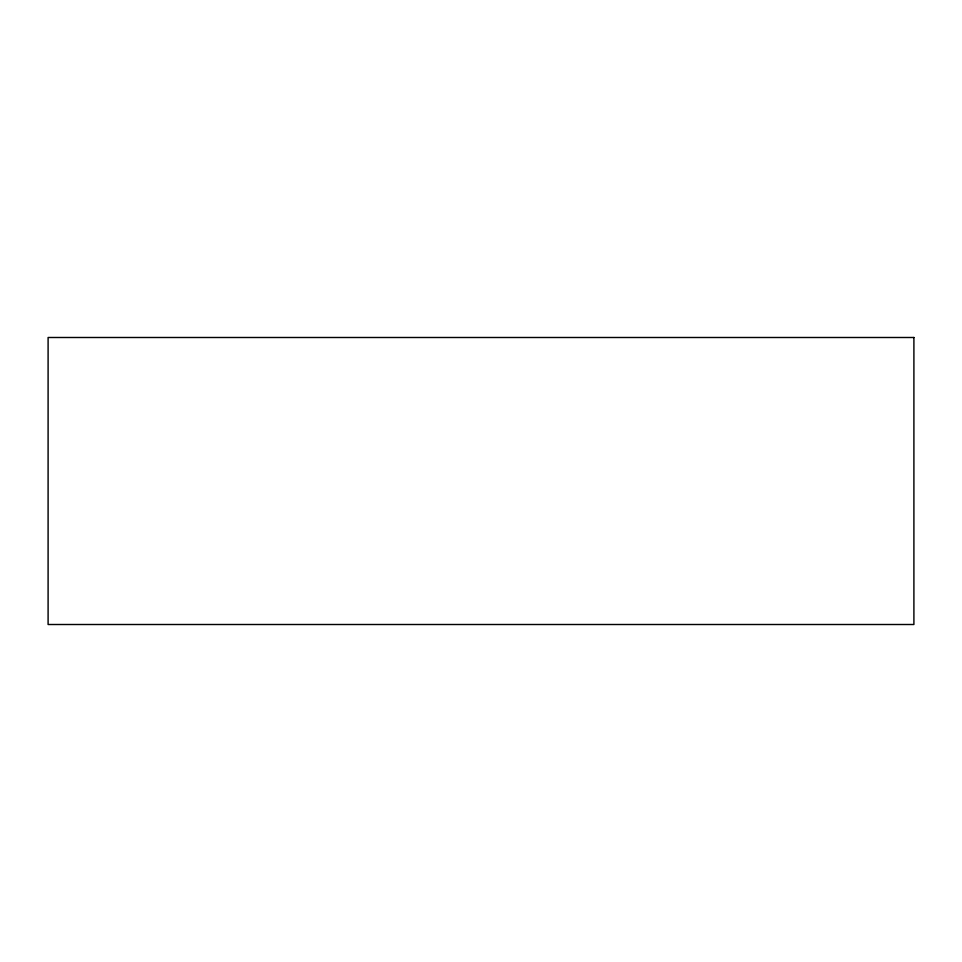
<?xml version="1.0" encoding="UTF-8"?>
<svg xmlns="http://www.w3.org/2000/svg" width="962" height="962" viewBox="0 0 962 962"><rect width="100%" height="100%" fill="white"/><g stroke="black" fill="none" stroke-linecap="round" stroke-linejoin="round"><path stroke-width="1.44" d="M913.9 337.494L48.1 337.494L48.1 624.506L913.9 624.506L913.9 337.494"/></g></svg>
